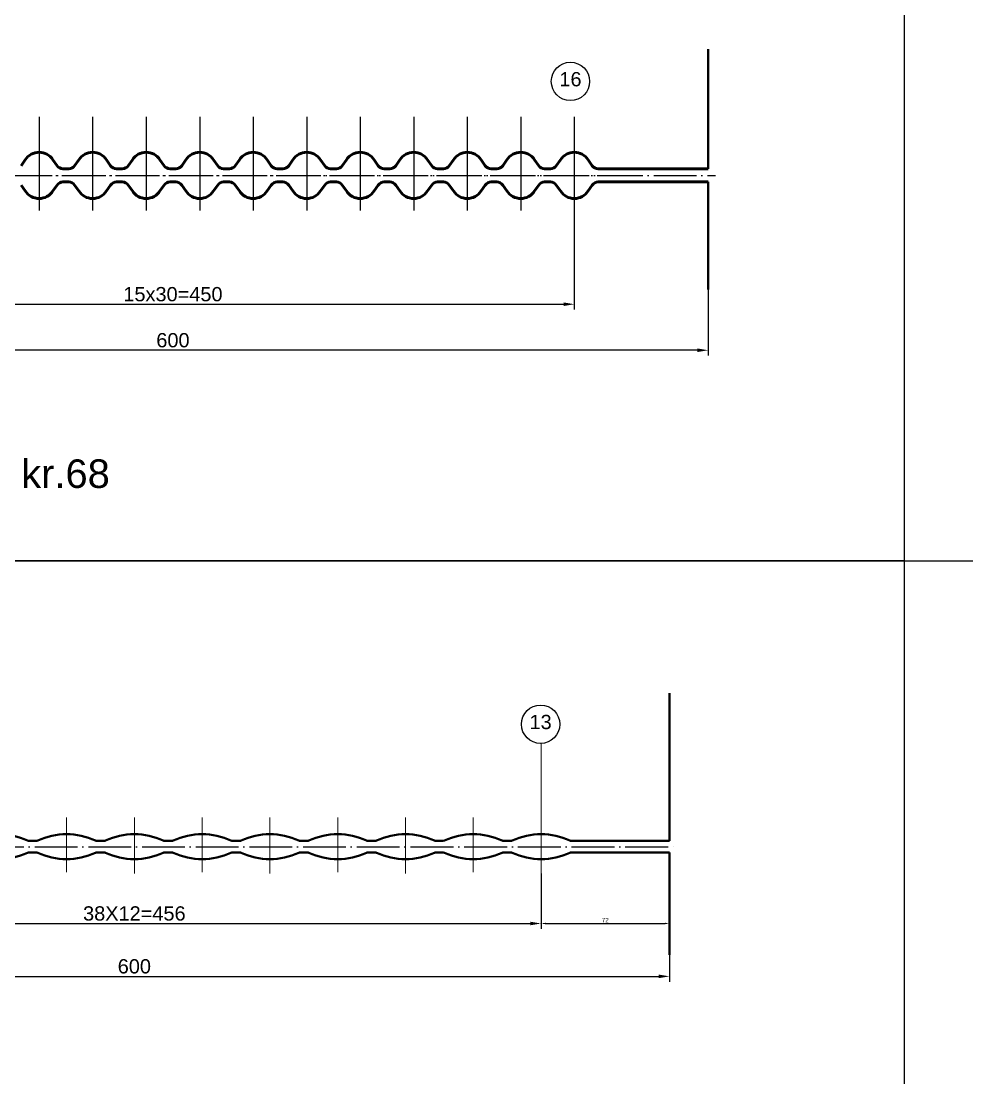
# Model space of a CAD drawing. Header units: millimetres. Extents: x 1526 to 31626, y -4643 to 9189.
# Drawn here: x 5658 to 6192, y 5443 to 6035 of the extents above; entities that cross this region are included whole.
import ezdxf

# ---------------------------------------------------------------- set-up
doc = ezdxf.new("R2010")
doc.units = ezdxf.units.MM
doc.linetypes.add('ACAD_ISO04W100', pattern=[30, 24, -3, 0, -3])
for name, color, linetype, lineweight in [('контурная', 7, 'Continuous', 50), ('осевые', 1, 'ACAD_ISO04W100', 25), ('размерные', 7, 'Continuous', 25), ('тонкий', 7, 'Continuous', 20)]:
    doc.layers.add(name, color=color, linetype=linetype, lineweight=lineweight)
doc.layers.add('осевая', color=4, linetype='Continuous')
doc.styles.add('s4v4', font='arial.ttf', dxfattribs={"height": 16})
doc.styles.get("Standard").update_dxf_attribs({"font": 'arial.ttf'})
doc.dimstyles.new('ISO-25', dxfattribs={"dimtxt": 2.5, "dimasz": 2.5, "dimexe": 1.25, "dimexo": 0.625, "dimtad": 1, "dimtxsty": 'Standard', "dimcen": 2.5, "dimadec": 0, "dimazin": 0, "dimtfac": 1, "dimtmove": 0, "dimatfit": 3, "dimfxl": 1, "dimarcsym": 0})
doc.dimstyles.new('s2v4', dxfattribs={"dimtxt": 8, "dimasz": 6, "dimexe": 3, "dimexo": 0, "dimgap": 1.5, "dimtad": 1, "dimtxsty": 'Standard', "dimcen": 2.5, "dimadec": 0, "dimazin": 0, "dimtfac": 1, "dimtmove": 0, "dimatfit": 3, "dimfxl": 1, "dimarcsym": 0})

# ---------------------------------------------------------------- blocks, each defined once
blk = doc.blocks.new('*D283')
at = {"layer": 'Defpoints', "color": 0, "transparency": 16777216}
for p in [(5968.32, 5928.91), (5518.32, 5877.1), (5968.32, 5876.43)]:
    blk.add_point(p, dxfattribs=at)
at = {"layer": 'тонкий', "color": 0, "lineweight": -2, "transparency": 16777216}
for p, q in [((5968.32, 5928.91), (5968.32, 5873.43)), ((5518.32, 5877.1), (5518.32, 5873.43)), ((5524.32, 5876.43), (5962.32, 5876.43))]:
    blk.add_line(p, q, dxfattribs=at)
at = {"layer": 'тонкий', "color": 0, "transparency": 16777216}
for points in [[(5524.32, 5877.43), (5524.32, 5875.43), (5518.32, 5876.43)], [(5962.32, 5877.43), (5962.32, 5875.43), (5968.32, 5876.43)]]:
    blk.add_solid(points, dxfattribs=at)
at = {"layer": 'тонкий', "color": 0, "transparency": 16777216, "insert": (5743.32, 5882.02), "char_height": 8, "attachment_point": 5}
blk.add_mtext('15x30=450', dxfattribs=at)
blk = doc.blocks.new('*D284')
at = {"layer": 'Defpoints', "color": 0, "transparency": 16777216}
for p in [(6043.32, 5884.72), (5443.32, 5873.43), (5443.32, 5850.62)]:
    blk.add_point(p, dxfattribs=at)
at = {"layer": 'тонкий', "color": 0, "lineweight": -2, "transparency": 16777216}
for p, q in [((6043.32, 5884.72), (6043.32, 5847.62)), ((5443.32, 5873.43), (5443.32, 5847.62)), ((6037.32, 5850.62), (5449.32, 5850.62))]:
    blk.add_line(p, q, dxfattribs=at)
at = {"layer": 'тонкий', "color": 0, "transparency": 16777216}
for points in [[(5449.32, 5851.62), (5449.32, 5849.62), (5443.32, 5850.62)], [(6037.32, 5851.62), (6037.32, 5849.62), (6043.32, 5850.62)]]:
    blk.add_solid(points, dxfattribs=at)
at = {"layer": 'тонкий', "color": 0, "transparency": 16777216, "insert": (5743.32, 5856.21), "char_height": 8, "attachment_point": 5}
blk.add_mtext('600', dxfattribs=at)
blk = doc.blocks.new('*D292')
at = {"layer": 'Defpoints', "color": 0, "transparency": 16777216}
for p in [(6021.69, 5511.6), (6021.69, 5499.54), (5421.69, 5493.39)]:
    blk.add_point(p, dxfattribs=at)
at = {"layer": 'тонкий', "color": 0, "lineweight": -2, "transparency": 16777216}
for p, q in [((6021.69, 5511.6), (6021.69, 5496.54)), ((5421.69, 5493.39), (5421.69, 5502.54)), ((5427.69, 5499.54), (6015.69, 5499.54))]:
    blk.add_line(p, q, dxfattribs=at)
at = {"layer": 'тонкий', "color": 0, "transparency": 16777216}
for points in [[(5427.69, 5500.54), (5427.69, 5498.54), (5421.69, 5499.54)], [(6015.69, 5500.54), (6015.69, 5498.54), (6021.69, 5499.54)]]:
    blk.add_solid(points, dxfattribs=at)
at = {"layer": 'тонкий', "color": 0, "transparency": 16777216, "insert": (5721.69, 5505.12), "char_height": 8, "attachment_point": 5}
blk.add_mtext('600', dxfattribs=at)
blk = doc.blocks.new('*D294')
at = {"layer": 'Defpoints', "color": 0, "transparency": 16777216}
for p in [(5493.69, 5556.56), (5949.69, 5557.19), (5949.69, 5529.18)]:
    blk.add_point(p, dxfattribs=at)
at = {"layer": 'тонкий', "color": 0, "lineweight": -2, "transparency": 16777216}
for p, q in [((5493.69, 5556.56), (5493.69, 5526.18)), ((5949.69, 5557.19), (5949.69, 5526.18)), ((5499.69, 5529.18), (5943.69, 5529.18))]:
    blk.add_line(p, q, dxfattribs=at)
at = {"layer": 'тонкий', "color": 0, "transparency": 16777216}
for points in [[(5499.69, 5530.18), (5499.69, 5528.18), (5493.69, 5529.18)], [(5943.69, 5530.18), (5943.69, 5528.18), (5949.69, 5529.18)]]:
    blk.add_solid(points, dxfattribs=at)
at = {"layer": 'тонкий', "color": 0, "transparency": 16777216, "insert": (5721.69, 5534.77), "char_height": 8, "attachment_point": 5}
blk.add_mtext('38X12=456', dxfattribs=at)
blk = doc.blocks.new('*D296')
at = {"color": 0, "lineweight": -2, "transparency": 16777216}
for p, q in [((6021.69, 5568.43), (6021.69, 5527.93)), ((5949.69, 5556.56), (5949.69, 5527.93)), ((5952.19, 5529.18), (6019.19, 5529.18))]:
    blk.add_line(p, q, dxfattribs=at)
at = {"color": 0, "transparency": 16777216}
for points in [[(5952.19, 5529.6), (5952.19, 5528.77), (5949.69, 5529.18)], [(6019.19, 5529.6), (6019.19, 5528.77), (6021.69, 5529.18)]]:
    blk.add_solid(points, dxfattribs=at)
at = {"layer": 'Defpoints', "color": 0, "transparency": 16777216}
for p in [(6021.69, 5569.06), (5949.69, 5557.19), (6021.69, 5529.18)]:
    blk.add_point(p, dxfattribs=at)
at = {"color": 0, "lineweight": 15, "transparency": 16777216, "insert": (5985.69, 5531.06), "char_height": 2.5, "attachment_point": 5}
blk.add_mtext('72', dxfattribs=at)

msp = doc.modelspace()

# ---------------------------------------------------------------- linework, layer by layer
at = {"lineweight": 40}
for p, q in [((6043.31813, 5952.38001), (6043.31813, 6019.5308)), ((6043.31813, 5944.98001), (6043.31813, 5884.72355)), ((6021.69447, 5575.45806), (6021.69447, 5658.31297)), ((5666.67685, 5575.45806), (5662.71208, 5575.45806)), ((5662.71208, 5575.45806), (5666.84467, 5575.45806)), ((5700.71208, 5575.45806), (5704.84467, 5575.45806)), ((5704.67685, 5575.45806), (5700.71208, 5575.45806)), ((5738.71208, 5575.45806), (5742.84467, 5575.45806)), ((5742.67685, 5575.45806), (5738.71208, 5575.45806)), ((5780.67685, 5575.45806), (5776.71208, 5575.45806)), ((5776.71208, 5575.45806), (5780.84467, 5575.45806)), ((5818.67685, 5575.45806), (5814.71208, 5575.45806)), ((5814.71208, 5575.45806), (5818.84467, 5575.45806)), ((5852.71208, 5575.45806), (5856.84467, 5575.45806)), ((5856.67685, 5575.45806), (5852.71208, 5575.45806)), ((5894.67685, 5575.45806), (5890.71208, 5575.45806)), ((5890.71208, 5575.45806), (5894.84467, 5575.45806)), ((5894.67685, 5575.45806), (5895.52762, 5575.64803)), ((5928.71208, 5575.45806), (5932.84467, 5575.45806)), ((5932.67685, 5575.45806), (5928.71208, 5575.45806)), ((5966.71208, 5575.45806), (5970.84467, 5575.45806)), ((6021.69447, 5575.45806), (5966.71208, 5575.45806)), ((5666.67685, 5569.05806), (5662.71208, 5569.05806)), ((5662.71208, 5569.05806), (5666.95432, 5569.05806)), ((5700.71208, 5569.05806), (5704.95432, 5569.05806)), ((5704.67685, 5569.05806), (5700.71208, 5569.05806)), ((5738.71208, 5569.05806), (5742.95432, 5569.05806)), ((5742.67685, 5569.05806), (5738.71208, 5569.05806)), ((5780.67685, 5569.05806), (5776.71208, 5569.05806)), ((5776.71208, 5569.05806), (5780.95432, 5569.05806)), ((5818.67685, 5569.05806), (5814.71208, 5569.05806)), ((5814.71208, 5569.05806), (5818.95432, 5569.05806)), ((5852.71208, 5569.05806), (5856.95432, 5569.05806)), ((5856.67685, 5569.05806), (5852.71208, 5569.05806)), ((5894.67685, 5569.05806), (5890.71208, 5569.05806)), ((5890.71208, 5569.05806), (5894.95432, 5569.05806)), ((5894.67685, 5569.05806), (5895.52762, 5568.86808)), ((5928.71208, 5569.05806), (5932.95432, 5569.05806)), ((5932.67685, 5569.05806), (5928.71208, 5569.05806)), ((5966.71208, 5569.05806), (5970.95432, 5569.05806)), ((6021.69447, 5569.05806), (5966.71208, 5569.05806)), ((6021.69447, 5569.05806), (6021.69447, 5511.59934))]:
    msp.add_line(p, q, dxfattribs=at)
at = {"lineweight": 15}
for p, q in [((5949.69447, 5579.25806), (5949.69447, 5630.17218)), ((5683.69447, 5579.25806), (5683.69447, 5588.58075)), ((5721.69447, 5579.25806), (5721.69447, 5588.58075)), ((5759.69447, 5579.25806), (5759.69447, 5588.58075)), ((5797.69447, 5579.25806), (5797.69447, 5588.58075)), ((5835.69447, 5579.25806), (5835.69447, 5588.58075)), ((5873.69447, 5579.25806), (5873.69447, 5588.58075)), ((5911.69447, 5579.25806), (5911.69447, 5588.58075)), ((5683.69447, 5579.25806), (5683.69447, 5558.04052)), ((5721.69447, 5579.25806), (5721.69447, 5557.1889)), ((5759.69447, 5579.25806), (5759.69447, 5558.04052)), ((5797.69447, 5579.25806), (5797.69447, 5557.1889)), ((5835.69447, 5579.25806), (5835.69447, 5558.04052)), ((5873.69447, 5579.25806), (5873.69447, 5557.1889)), ((5911.69447, 5579.25806), (5911.69447, 5558.04052)), ((5949.69447, 5579.25806), (5949.69447, 5557.1889))]:
    msp.add_line(p, q, dxfattribs=at)
at = {"color": 2}
for points in [[(5118.97851, 5732.54837), (5118.97851, 6132.54837), (6153.24468, 6132.54837), (6153.24468, 5732.54837), (5118.97851, 5732.54837), (5118.97851, 6132.54837)], [(5118.97851, 5332.54837), (5118.97851, 5732.54837), (6153.24468, 5732.54837), (6153.24468, 5332.54837), (5118.97851, 5332.54837), (5118.97851, 5732.54837)], [(5157.49085, 5732.54837), (6191.75702, 5732.54837)], [(5157.49085, 5732.54836), (6191.75702, 5732.54836)], [(5157.49086, 5732.54837), (6191.75703, 5732.54837)], [(5157.49086, 5732.54837), (6191.75703, 5732.54837)], [(5157.49086, 5732.54837), (6191.75703, 5732.54837)], [(5157.49086, 5732.54837), (6191.75704, 5732.54837)], [(5157.49087, 5732.54837), (6191.75704, 5732.54837)], [(5157.49087, 5732.54837), (6191.75704, 5732.54837)]]:
    msp.add_lwpolyline(points, dxfattribs=at)
for centre in [(5966.17356, 6001.35746), (5949.43479, 5640.92266)]:
    msp.add_circle(centre, 10.75362)
at = {"lineweight": 40}
for centre, radius, start, end in [((5645.69447, 5541.25289), 38.00516, 64.82493382, 115.17506618), ((5683.69447, 5541.25289), 38.00516, 64.82493382, 115.17506618), ((5721.69447, 5541.25289), 38.00516, 64.82493382, 115.17506618), ((5759.69447, 5541.25289), 38.00516, 64.82493382, 115.17506618), ((5797.69447, 5541.25289), 38.00516, 64.82493382, 115.17506618), ((5835.69447, 5541.25289), 38.00516, 64.82493382, 115.17506618), ((5873.69447, 5541.25289), 38.00516, 64.82493382, 115.17506618), ((5911.69447, 5541.25289), 38.00516, 64.82493382, 115.17506618), ((5949.69447, 5541.25289), 38.00516, 64.82493382, 115.17506618), ((5662.71208, 5577.45806), 2, 244.82493382, 270), ((5666.67685, 5577.45806), 2, 270, 295.17506618), ((5700.71208, 5577.45806), 2, 244.82493382, 270), ((5704.67685, 5577.45806), 2, 270, 295.17506618), ((5738.71208, 5577.45806), 2, 244.82493382, 270), ((5742.67685, 5577.45806), 2, 270, 295.17506618), ((5776.71208, 5577.45806), 2, 244.82493382, 270), ((5780.67685, 5577.45806), 2, 270, 295.17506618), ((5814.71208, 5577.45806), 2, 244.82493382, 270), ((5818.67685, 5577.45806), 2, 270, 295.17506618), ((5852.71208, 5577.45806), 2, 244.82493382, 270), ((5856.67685, 5577.45806), 2, 270, 295.17506618), ((5890.71208, 5577.45806), 2, 244.82493382, 270), ((5928.71208, 5577.45806), 2, 244.82493382, 270), ((5932.67685, 5577.45806), 2, 270, 295.17506618), ((5966.71208, 5577.45806), 2, 244.82493382, 270), ((5645.69447, 5603.26322), 38.00516, 244.82493382, 295.17506618), ((5662.71208, 5567.05806), 2, 90, 115.17506618), ((5666.67685, 5567.05806), 2, 64.82493382, 90), ((5683.69447, 5603.26322), 38.00516, 244.82493382, 295.17506618), ((5700.71208, 5567.05806), 2, 90, 115.17506618), ((5704.67685, 5567.05806), 2, 64.82493382, 90), ((5721.69447, 5603.26322), 38.00516, 244.82493382, 295.17506618), ((5738.71208, 5567.05806), 2, 90, 115.17506618), ((5742.67685, 5567.05806), 2, 64.82493382, 90), ((5759.69447, 5603.26322), 38.00516, 244.82493382, 295.17506618), ((5776.71208, 5567.05806), 2, 90, 115.17506618), ((5780.67685, 5567.05806), 2, 64.82493382, 90), ((5797.69447, 5603.26322), 38.00516, 244.82493382, 295.17506618), ((5814.71208, 5567.05806), 2, 90, 115.17506618), ((5818.67685, 5567.05806), 2, 64.82493382, 90), ((5835.69447, 5603.26322), 38.00516, 244.82493382, 295.17506618), ((5852.71208, 5567.05806), 2, 90, 115.17506618), ((5856.67685, 5567.05806), 2, 64.82493382, 90), ((5873.69447, 5603.26322), 38.00516, 244.82493382, 295.17506618), ((5890.71208, 5567.05806), 2, 90, 115.17506618), ((5911.69447, 5603.26322), 38.00516, 244.82493382, 295.17506618), ((5928.71208, 5567.05806), 2, 90, 115.17506618), ((5932.67685, 5567.05806), 2, 64.82493382, 90), ((5949.69447, 5603.26322), 38.00516, 244.82493382, 295.17506618), ((5966.71208, 5567.05806), 2, 90, 115.17506618)]:
    msp.add_arc(centre, radius, start, end, dxfattribs=at)
at = {"layer": 'контурная'}
for p, q in [((5658.22632, 5954.0857), (5660.57185, 5957.43547)), ((5678.40994, 5954.0857), (5676.06441, 5957.43547)), ((5688.22632, 5954.0857), (5690.57185, 5957.43547)), ((5708.40994, 5954.0857), (5706.06441, 5957.43547)), ((5718.22632, 5954.0857), (5720.57185, 5957.43547)), ((5738.40994, 5954.0857), (5736.06441, 5957.43547)), ((5748.22632, 5954.0857), (5750.57185, 5957.43547)), ((5768.40994, 5954.0857), (5766.06441, 5957.43547)), ((5778.22632, 5954.0857), (5780.57185, 5957.43547)), ((5798.40994, 5954.0857), (5796.06441, 5957.43547)), ((5808.22632, 5954.0857), (5810.57185, 5957.43547)), ((5828.40994, 5954.0857), (5826.06441, 5957.43547)), ((5838.22632, 5954.0857), (5840.57185, 5957.43547)), ((5858.40994, 5954.0857), (5856.06441, 5957.43547)), ((5868.22632, 5954.0857), (5870.57185, 5957.43547)), ((5888.40994, 5954.0857), (5886.06441, 5957.43547)), ((5898.22632, 5954.0857), (5900.57185, 5957.43547)), ((5918.40994, 5954.0857), (5916.06441, 5957.43547)), ((5928.22632, 5954.0857), (5930.57185, 5957.43547)), ((5948.40994, 5954.0857), (5946.06441, 5957.43547)), ((5958.22632, 5954.0857), (5960.57185, 5957.43547)), ((5978.40994, 5954.0857), (5976.06441, 5957.43547)), ((5681.68655, 5952.38001), (5684.94971, 5952.38001)), ((5681.68655, 5952.38001), (5684.94971, 5952.38001)), ((5711.68655, 5952.38001), (5714.94971, 5952.38001)), ((5711.68655, 5952.38001), (5714.94971, 5952.38001)), ((5741.68655, 5952.38001), (5744.94971, 5952.38001)), ((5741.68655, 5952.38001), (5744.94971, 5952.38001)), ((5771.68655, 5952.38001), (5774.94971, 5952.38001)), ((5771.68655, 5952.38001), (5774.94971, 5952.38001)), ((5801.68655, 5952.38001), (5804.94971, 5952.38001)), ((5801.68655, 5952.38001), (5804.94971, 5952.38001)), ((5831.68655, 5952.38001), (5834.94971, 5952.38001)), ((5831.68655, 5952.38001), (5834.94971, 5952.38001)), ((5861.68655, 5952.38001), (5864.94971, 5952.38001)), ((5861.68655, 5952.38001), (5864.94971, 5952.38001)), ((5891.68655, 5952.38001), (5894.94971, 5952.38001)), ((5891.68655, 5952.38001), (5894.94971, 5952.38001)), ((5924.94971, 5952.38001), (5921.68655, 5952.38001)), ((5951.68655, 5952.38001), (5954.94971, 5952.38001)), ((5951.68655, 5952.38001), (5954.94971, 5952.38001)), ((5981.68655, 5952.38001), (6043.31813, 5952.38001)), ((5658.22632, 5943.27431), (5660.57185, 5939.92455)), ((5678.40994, 5943.27431), (5676.06441, 5939.92455)), ((5681.68655, 5944.98001), (5684.94971, 5944.98001)), ((5681.68655, 5944.98001), (5684.94971, 5944.98001)), ((5688.22632, 5943.27431), (5690.57185, 5939.92455)), ((5708.40994, 5943.27431), (5706.06441, 5939.92455)), ((5711.68655, 5944.98001), (5714.94971, 5944.98001)), ((5711.68655, 5944.98001), (5714.94971, 5944.98001)), ((5718.22632, 5943.27431), (5720.57185, 5939.92455)), ((5738.40994, 5943.27431), (5736.06441, 5939.92455)), ((5741.68655, 5944.98001), (5744.94971, 5944.98001)), ((5741.68655, 5944.98001), (5744.94971, 5944.98001)), ((5748.22632, 5943.27431), (5750.57185, 5939.92455)), ((5768.40994, 5943.27431), (5766.06441, 5939.92455)), ((5771.68655, 5944.98001), (5774.94971, 5944.98001)), ((5771.68655, 5944.98001), (5774.94971, 5944.98001)), ((5778.22632, 5943.27431), (5780.57185, 5939.92455)), ((5798.40994, 5943.27431), (5796.06441, 5939.92455)), ((5801.68655, 5944.98001), (5804.94971, 5944.98001)), ((5801.68655, 5944.98001), (5804.94971, 5944.98001)), ((5808.22632, 5943.27431), (5810.57185, 5939.92455)), ((5828.40994, 5943.27431), (5826.06441, 5939.92455)), ((5831.68655, 5944.98001), (5834.94971, 5944.98001)), ((5831.68655, 5944.98001), (5834.94971, 5944.98001)), ((5838.22632, 5943.27431), (5840.57185, 5939.92455)), ((5858.40994, 5943.27431), (5856.06441, 5939.92455)), ((5861.68655, 5944.98001), (5864.94971, 5944.98001)), ((5861.68655, 5944.98001), (5864.94971, 5944.98001)), ((5868.22632, 5943.27431), (5870.57185, 5939.92455)), ((5888.40994, 5943.27431), (5886.06441, 5939.92455)), ((5891.68655, 5944.98001), (5894.94971, 5944.98001)), ((5891.68655, 5944.98001), (5894.94971, 5944.98001)), ((5898.22632, 5943.27431), (5900.57185, 5939.92455)), ((5918.40994, 5943.27431), (5916.06441, 5939.92455)), ((5921.68655, 5944.98001), (5924.94971, 5944.98001)), ((5928.22632, 5943.27431), (5930.57185, 5939.92455)), ((5948.40994, 5943.27431), (5946.06441, 5939.92455)), ((5951.68655, 5944.98001), (5954.94971, 5944.98001)), ((5951.68655, 5944.98001), (5954.94971, 5944.98001)), ((5958.22632, 5943.27431), (5960.57185, 5939.92455)), ((5978.40994, 5943.27431), (5976.06441, 5939.92455)), ((5981.68655, 5944.98001), (6043.31813, 5944.98001))]:
    msp.add_line(p, q, dxfattribs=at)
for centre, radius, start, end in [((5668.31813, 5952.38001), 9.25, 33.12972244, 146.87027756), ((5698.31813, 5952.38001), 9.25, 33.12972244, 146.87027756), ((5728.31813, 5952.38001), 9.25, 33.12972244, 146.87027756), ((5758.31813, 5952.38001), 9.25, 33.12972244, 146.87027756), ((5788.31813, 5952.38001), 9.25, 33.12972244, 146.87027756), ((5818.31813, 5952.38001), 9.25, 33.12972244, 146.87027756), ((5848.31813, 5952.38001), 9.25, 33.12972244, 146.87027756), ((5878.31813, 5952.38001), 9.25, 33.12972244, 146.87027756), ((5908.31813, 5952.38001), 9.25, 33.12972244, 146.87027756), ((5938.31813, 5952.38001), 9.25, 33.12972244, 146.87027756), ((5968.31813, 5952.38001), 9.25, 33.12972244, 146.87027756), ((5681.68655, 5956.38001), 4, 215, 270), ((5684.94971, 5956.38001), 4, 270, 325), ((5711.68655, 5956.38001), 4, 215, 270), ((5714.94971, 5956.38001), 4, 270, 325), ((5741.68655, 5956.38001), 4, 215, 270), ((5744.94971, 5956.38001), 4, 270, 325), ((5771.68655, 5956.38001), 4, 215, 270), ((5774.94971, 5956.38001), 4, 270, 325), ((5801.68655, 5956.38001), 4, 215, 270), ((5804.94971, 5956.38001), 4, 270, 325), ((5831.68655, 5956.38001), 4, 215, 270), ((5834.94971, 5956.38001), 4, 270, 325), ((5861.68655, 5956.38001), 4, 215, 270), ((5864.94971, 5956.38001), 4, 270, 325), ((5891.68655, 5956.38001), 4, 215, 270), ((5894.94971, 5956.38001), 4, 270, 325), ((5921.68655, 5956.38001), 4, 215, 270), ((5924.94971, 5956.38001), 4, 270, 325), ((5951.68655, 5956.38001), 4, 215, 270), ((5954.94971, 5956.38001), 4, 270, 325), ((5981.68655, 5956.38001), 4, 215, 270), ((5681.68655, 5940.98001), 4, 90, 145), ((5684.94971, 5940.98001), 4, 35, 90), ((5711.68655, 5940.98001), 4, 90, 145), ((5714.94971, 5940.98001), 4, 35, 90), ((5741.68655, 5940.98001), 4, 90, 145), ((5744.94971, 5940.98001), 4, 35, 90), ((5771.68655, 5940.98001), 4, 90, 145), ((5774.94971, 5940.98001), 4, 35, 90), ((5801.68655, 5940.98001), 4, 90, 145), ((5804.94971, 5940.98001), 4, 35, 90), ((5831.68655, 5940.98001), 4, 90, 145), ((5834.94971, 5940.98001), 4, 35, 90), ((5861.68655, 5940.98001), 4, 90, 145), ((5864.94971, 5940.98001), 4, 35, 90), ((5891.68655, 5940.98001), 4, 90, 145), ((5894.94971, 5940.98001), 4, 35, 90), ((5921.68655, 5940.98001), 4, 90, 145), ((5924.94971, 5940.98001), 4, 35, 90), ((5951.68655, 5940.98001), 4, 90, 145), ((5954.94971, 5940.98001), 4, 35, 90), ((5981.68655, 5940.98001), 4, 90, 145), ((5668.31813, 5944.98001), 9.25, 213.12972244, 326.87027756), ((5698.31813, 5944.98001), 9.25, 213.12972244, 326.87027756), ((5728.31813, 5944.98001), 9.25, 213.12972244, 326.87027756), ((5758.31813, 5944.98001), 9.25, 213.12972244, 326.87027756), ((5788.31813, 5944.98001), 9.25, 213.12972244, 326.87027756), ((5818.31813, 5944.98001), 9.25, 213.12972244, 326.87027756), ((5848.31813, 5944.98001), 9.25, 213.12972244, 326.87027756), ((5878.31813, 5944.98001), 9.25, 213.12972244, 326.87027756), ((5908.31813, 5944.98001), 9.25, 213.12972244, 326.87027756), ((5938.31813, 5944.98001), 9.25, 213.12972244, 326.87027756), ((5968.31813, 5944.98001), 9.25, 213.12972244, 326.87027756)]:
    msp.add_arc(centre, radius, start, end, dxfattribs=at)
at = {"layer": 'осевая'}
for p, q in [((5668.31813, 5981.48145), (5668.31813, 5928.90944)), ((5698.31813, 5981.48145), (5698.31813, 5928.90944)), ((5728.31813, 5981.48145), (5728.31813, 5928.90944)), ((5758.31813, 5981.48145), (5758.31813, 5928.90944)), ((5788.31813, 5981.48145), (5788.31813, 5928.90944)), ((5818.31813, 5981.48145), (5818.31813, 5928.90944)), ((5848.31813, 5981.48145), (5848.31813, 5928.90944)), ((5878.31813, 5981.48145), (5878.31813, 5928.90944)), ((5908.31813, 5981.48145), (5908.31813, 5928.90944)), ((5938.31813, 5981.48145), (5938.31813, 5928.90944)), ((5968.31813, 5981.48145), (5968.31813, 5928.90944))]:
    msp.add_line(p, q, dxfattribs=at)
at = {"layer": 'осевые'}
for p, q in [((5440.95598, 5948.68001), (6047.54565, 5948.68001)), ((5621.11341, 5948.68001), (5666.66253, 5948.68001)), ((5651.11341, 5948.68001), (5696.66253, 5948.68001)), ((5681.11341, 5948.68001), (5726.66253, 5948.68001)), ((5711.11341, 5948.68001), (5756.66253, 5948.68001)), ((5741.11341, 5948.68001), (5786.66253, 5948.68001)), ((5771.11341, 5948.68001), (5816.66253, 5948.68001)), ((5801.11341, 5948.68001), (5846.66253, 5948.68001)), ((5831.11341, 5948.68001), (5876.66253, 5948.68001)), ((5861.11341, 5948.68001), (5906.66253, 5948.68001)), ((5891.11341, 5948.68001), (5936.66253, 5948.68001)), ((5921.11341, 5948.68001), (5966.66253, 5948.68001)), ((5951.11341, 5948.68001), (5996.66253, 5948.68001)), ((5425.0168, 5572.25806), (6026.02582, 5572.25806))]:
    msp.add_line(p, q, dxfattribs=at)

# ---------------------------------------------------------------- texts
at = {"char_height": 8, "attachment_point": 5}
for s, insert in [('16', (5966.17158, 6002.56332)), ('13', (5949.43281, 5642.12853))]:
    msp.add_mtext(s, dxfattribs=dict(at, insert=insert))
at = {"layer": 'размерные', "style": 's4v4'}
msp.add_text('kr.68', height=16, dxfattribs=at).set_placement((5658.25677, 5773.42247))

# ---------------------------------------------------------------- dimensions: what is measured, and where the dimension line sits
at = {"lineweight": 15}
dim = msp.add_linear_dim(base=(6021.69447, 5529.18461), p1=(5949.69447, 5557.1889), p2=(6021.69447, 5569.05806), dimstyle='ISO-25', dxfattribs=at)
dim.commit()
dim.dimension.update_dxf_attribs({"geometry": '*D296', "text_midpoint": (5985.69447, 5531.06473)})
at = {"layer": 'тонкий'}
for base, p1, p2, text, picture, middle in [((5968.31813, 5876.43329), (5518.31813, 5877.10189), (5968.31813, 5928.90944), '15x30=<>', '*D283', (5743.31813, 5882.02061)), ((5949.69447, 5529.18461), (5493.69447, 5556.5639), (5949.69447, 5557.1889), '38X12=<>', '*D294', (5721.69447, 5534.77192))]:
    dim = msp.add_linear_dim(base=base, p1=p1, p2=p2, text=text, dimstyle='s2v4', dxfattribs=at)
    dim.commit()
    dim.dimension.update_dxf_attribs({"geometry": picture, "text_midpoint": middle})
for base, p1, p2, picture, middle in [((5443.31813, 5850.62178), (6043.31813, 5884.72355), (5443.31813, 5873.43329), '*D284', (5743.31813, 5856.20636)), ((6021.69447, 5499.53985), (5421.69447, 5493.39199), (6021.69447, 5511.59934), '*D292', (5721.69447, 5505.12444))]:
    dim = msp.add_linear_dim(base=base, p1=p1, p2=p2, dimstyle='s2v4', dxfattribs=at)
    dim.commit()
    dim.dimension.update_dxf_attribs({"geometry": picture, "text_midpoint": middle})

doc.saveas('drawing.dxf')
